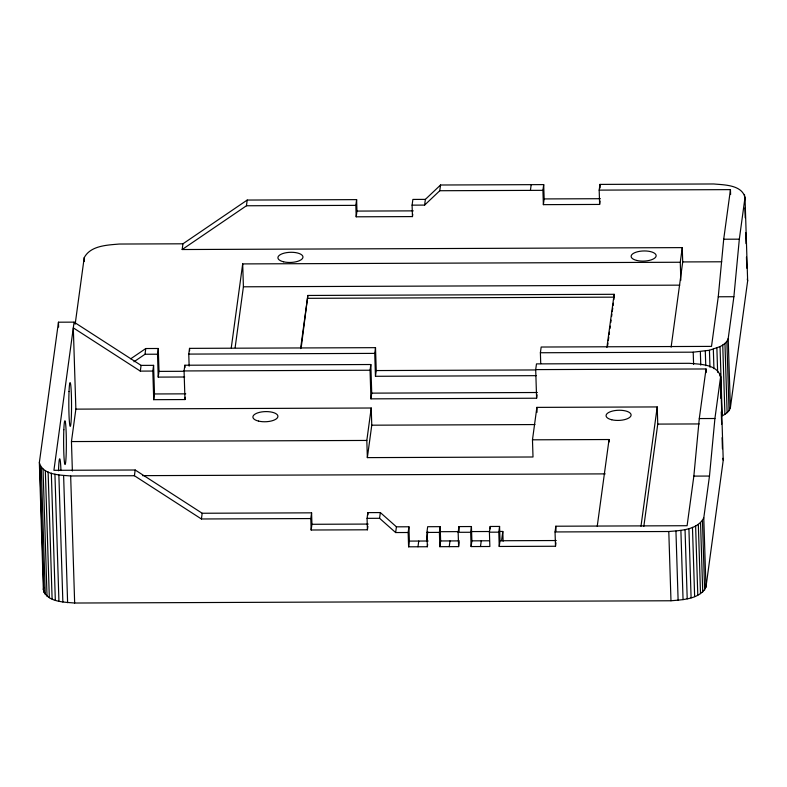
<?xml version="1.0" encoding="UTF-8"?>
<svg xmlns="http://www.w3.org/2000/svg" width="787" height="787" viewBox="0 0 787 787"><rect width="100%" height="100%" fill="white"/><g stroke="black" fill="none" stroke-linecap="round" stroke-linejoin="round"><path stroke-width="1.18" d="M74.086 322.139L53.919 470.311L135.187 470.006L202.19 513.252L311.583 512.839L310.806 518.564L311.16 530.005L367.421 529.799L367.067 518.348L367.844 512.622L380.347 512.573L396.422 526.828L408.925 526.778L408.148 532.504L408.601 546.808L427.351 546.739L426.898 532.435L427.675 526.71L440.179 526.66L439.402 532.386L439.854 546.69L458.605 546.621L458.152 532.307L458.939 526.592L471.433 526.542L470.656 532.268L471.108 546.572L489.858 546.503L489.416 532.189L490.193 526.473L499.568 526.434L498.791 532.16L499.233 546.463L555.494 546.257L555.051 531.943L555.829 526.218L687.1 525.716L693.849 476.115L699.289 418.566L706.037 368.965L535.701 369.605L536.596 398.222L370.943 398.852L370.047 370.234L370.825 364.519L184.856 365.227L184.069 370.943L184.975 399.56L153.721 399.678L152.816 371.061L153.593 365.345L141.099 365.384L74.086 322.139L58.464 322.198L39.35 462.608L43.344 589.67C46.738 602.212 64.131 602.065 74.657 603.029L670.977 600.766C682.959 599.704 699.633 599.241 705.959 587.151L723.233 460.228L720.617 376.668C717.213 364.125 699.82 364.273 689.294 363.309L536.478 363.889L535.701 369.605M540.728 363.604L540.394 352.753L541.171 347.028L711.517 346.388L718.265 296.778L723.706 239.228L730.454 189.628L599.182 190.12L599.625 204.433L543.374 204.65L542.922 190.336L543.699 184.611L440.553 185.004L425.373 199.377L424.596 205.102L412.093 205.141L412.457 216.592L356.196 216.809L355.832 205.358L356.619 199.632L247.216 200.055L182.948 243.803L119.211 244.039C107.229 245.101 90.554 245.564 84.219 257.664L75.159 324.234M705.959 587.151L703.785 517.895L709.481 476.056L714.921 418.507L720.617 376.668M728.201 338.558C727.06 342.483 723.46 344.814 720.036 346.614L722.21 415.861C725.634 414.07 729.234 411.739 730.375 407.814L728.201 338.558L733.887 296.719L739.327 239.169L745.023 197.33C741.629 184.788 724.237 184.935 713.711 183.971L599.96 184.404L599.182 190.12M43.344 589.67L43.669 587.25M72.374 471L71.45 441.566L75.867 409.132L73.309 327.864L140.312 371.11L152.816 371.061M140.312 371.11L141.099 365.384M133.957 361.774L145.005 354.258L145.782 348.533L158.285 348.493L159.004 371.385L158.226 377.111L184.679 377.003M310.806 518.564L201.413 518.977L134.41 475.732L135.187 470.006M158.226 377.111L157.508 354.209L158.285 348.493M153.721 399.678L154.498 393.962L153.593 365.345M671.114 347.156L682.713 261.933L682.26 247.62L182.171 249.528L182.948 243.803M189.146 366.142L188.762 354.091L189.539 348.366L375.517 347.667L376.235 370.559L375.458 376.284L536.203 375.665M184.975 399.56L185.279 397.278M201.413 518.977L202.19 513.252M182.171 249.528L246.439 205.771L247.216 200.055M231.26 347.893L242.691 263.911L680.273 262.248L682.26 247.62M235.126 347.667L243.409 286.802L242.691 263.911M300.604 348.592L307.835 295.459L614.145 294.299L613.899 299.572M301.185 347.824L307.835 295.459M311.16 530.005L311.947 524.29L311.583 512.839M356.196 216.809L356.973 211.083L356.619 199.632M375.458 376.284L374.74 353.383L375.517 347.667M370.943 398.852L371.72 393.136L370.825 364.519M643.835 526.365L657.755 424.095L657.224 406.928L536.882 407.381L532.474 439.815L533.006 456.991L367.352 457.621L366.821 440.445L371.228 408.01L75.867 409.132M367.352 457.621L371.769 425.187L371.228 408.01M367.421 529.799L367.893 526.365M412.093 205.141L412.88 199.426L425.373 199.377M412.457 216.592L412.772 214.3M408.148 532.504L395.645 532.553L379.57 518.299L380.347 512.573M424.596 205.102L439.776 190.729L440.553 185.004M395.645 532.553L396.422 526.828M408.601 546.808L409.378 541.092L408.925 526.778M417.976 546.778L418.753 541.053M426.544 540.964L427.803 531.746M427.351 546.739L427.666 544.447M439.854 546.69L440.631 540.964L440.179 526.66M449.229 546.66L450.007 540.935M458.605 546.621L459.224 542.046M471.108 546.572L471.885 540.846L471.433 526.542M480.483 546.542L481.26 540.817M530.418 190.385L531.195 184.66M543.374 204.65L544.151 198.924L543.699 184.611M499.233 546.463L500.02 540.738L499.568 526.434M501.555 540.679L502.814 531.461L499.184 531.471M536.596 398.222L537.068 394.789M599.625 204.433L600.097 201M555.494 546.257L555.966 542.814M606.905 347.421L614.145 294.299M607.653 345.454L607.987 343.043M608.312 340.623L608.804 337.003M609.138 334.593L609.463 332.173M609.955 328.553L610.289 326.133M610.781 322.513L611.106 320.102M611.597 316.472L611.932 314.062M612.256 311.642L612.748 308.022M613.083 305.612L613.407 303.192M597.235 526.277L609.049 439.53L532.474 439.815M640.982 526.247L657.224 406.928M730.375 407.814L747.65 280.89L745.023 197.33M555.051 531.943L668.793 531.51C680.785 530.458 697.459 529.995 703.785 517.895M130.721 358.793L145.782 348.533M540.394 352.753L693.209 352.173L709.441 350.254L720.036 346.614M439.776 190.729L542.922 190.336M544.151 198.924L600.412 198.708M246.439 205.771L355.832 205.358M356.973 211.083L413.234 210.867M723.706 239.228L739.327 239.169M682.713 261.933L721.738 261.786M243.409 286.802L679.761 285.15M307.924 298.322L614.234 297.152M718.265 296.778L733.887 296.719M145.005 354.258L157.508 354.209M188.762 354.091L374.74 353.383M184.069 370.943L370.047 370.234M159.004 371.385L184.256 371.287M376.235 370.559L535.75 369.949M154.498 393.962L185.752 393.844M371.72 393.136L537.373 392.506M699.289 418.566L714.921 418.507M371.769 425.187L534.973 424.567M657.755 424.095L699.23 423.937M71.45 441.566L366.821 440.445M142.486 475.643L605.213 473.882M39.35 462.608C42.744 475.151 60.137 475.004 70.663 475.968L134.41 475.732M693.849 476.115L709.481 476.056M367.067 518.348L379.57 518.299M311.947 524.29L368.208 524.073M439.903 531.697L458.044 531.628M471.354 531.579L489.504 531.51M426.898 532.435L439.402 532.386M458.152 532.307L470.656 532.268M489.416 532.189L498.791 532.16M409.378 541.092L428.128 541.013M440.631 540.964L459.382 540.895M471.885 540.846L489.465 540.787M500.02 540.738L556.281 540.531M747.286 278.972L747.65 280.89M722.879 458.309L723.233 460.228M744.482 194.448L744.561 196.907M744.905 207.965L745.22 217.792M745.683 232.539L746.027 243.606M746.45 257.123L746.804 268.18M730.454 189.628L730.611 194.517M726.873 341.45L729.047 410.706M724.955 343.427L727.129 412.683M722.741 345.08L724.916 414.336M720.075 373.786L720.144 376.245M720.499 387.302L720.843 398.36M721.266 411.876L721.649 424.163M722.082 437.69L722.427 448.747M716.878 348.002L717.636 372.3M713.327 349.221L713.937 368.66M709.441 350.254L709.982 367.263M706.037 368.965L706.155 372.625M705.3 351.081L705.752 365.66M700.351 351.769L700.774 365.129M702.457 520.787L704.631 590.034M700.548 522.765L702.722 592.021M693.209 352.173L693.593 364.322M698.325 524.417L700.509 593.664M695.619 525.952L697.794 595.198M692.462 527.339L694.636 596.585M688.91 528.559L691.094 597.815M680.273 262.248L680.834 280.241M685.034 529.592L687.208 598.838M680.883 530.418L683.057 599.664M675.944 531.107L678.119 600.353M668.793 531.51L670.977 600.766M609.049 439.53L609.128 441.979M599.96 184.404L600.068 187.975M555.829 526.218L555.976 530.989M536.882 407.381L537.039 412.29M502.814 531.461L503.119 541.269M490.193 526.473L490.262 528.854M458.939 526.592L459.087 531.363M367.844 512.622L367.913 514.914M189.539 348.366L189.618 350.776M184.856 365.227L184.925 367.608M84.219 257.664L84.337 261.343M70.663 475.968L74.657 603.029M63.619 475.623L67.613 602.675M58.464 322.198L58.612 327.087M58.868 474.964L62.862 602.025M54.933 474.177L58.927 601.229M51.332 473.174L55.326 600.225M48.115 471.974L52.109 599.035M45.331 470.606L49.325 597.667M43.039 469.091L47.033 596.153M41.268 467.458L45.262 594.519M39.891 465.491L43.885 592.552M58.533 470.783A21.918 1.367 89.8 0 1 59.694 458.821A21.918 1.367 89.8 0 1 60.953 470.557M611.735 419.766A12.523 5.076 -1.8 0 0 631.085 415.29A12.523 5.076 -1.8 0 0 612.935 410.952A12.523 5.076 -1.8 0 0 611.735 419.766M258.549 421.104A12.523 5.076 -1.8 0 0 277.9 416.628A12.523 5.076 -1.8 0 0 259.749 412.299A12.523 5.076 -1.8 0 0 258.549 421.104M69.03 391.533A21.918 1.367 89.8 0 0 70.112 426.229A21.918 1.367 89.8 0 0 71.391 395.527A21.918 1.367 89.8 0 0 69.03 391.533M63.836 429.692A21.918 1.367 89.8 0 0 64.918 464.389A21.918 1.367 89.8 0 0 66.197 433.686A21.918 1.367 89.8 0 0 63.836 429.692M283.586 261.805A12.523 5.076 -1.8 0 0 302.946 257.329A12.523 5.076 -1.8 0 0 284.786 252.991A12.523 5.076 -1.8 0 0 283.586 261.805M636.781 260.458A12.523 5.076 -1.8 0 0 656.132 255.982A12.523 5.076 -1.8 0 0 637.982 251.653A12.523 5.076 -1.8 0 0 636.781 260.458"/></g></svg>
